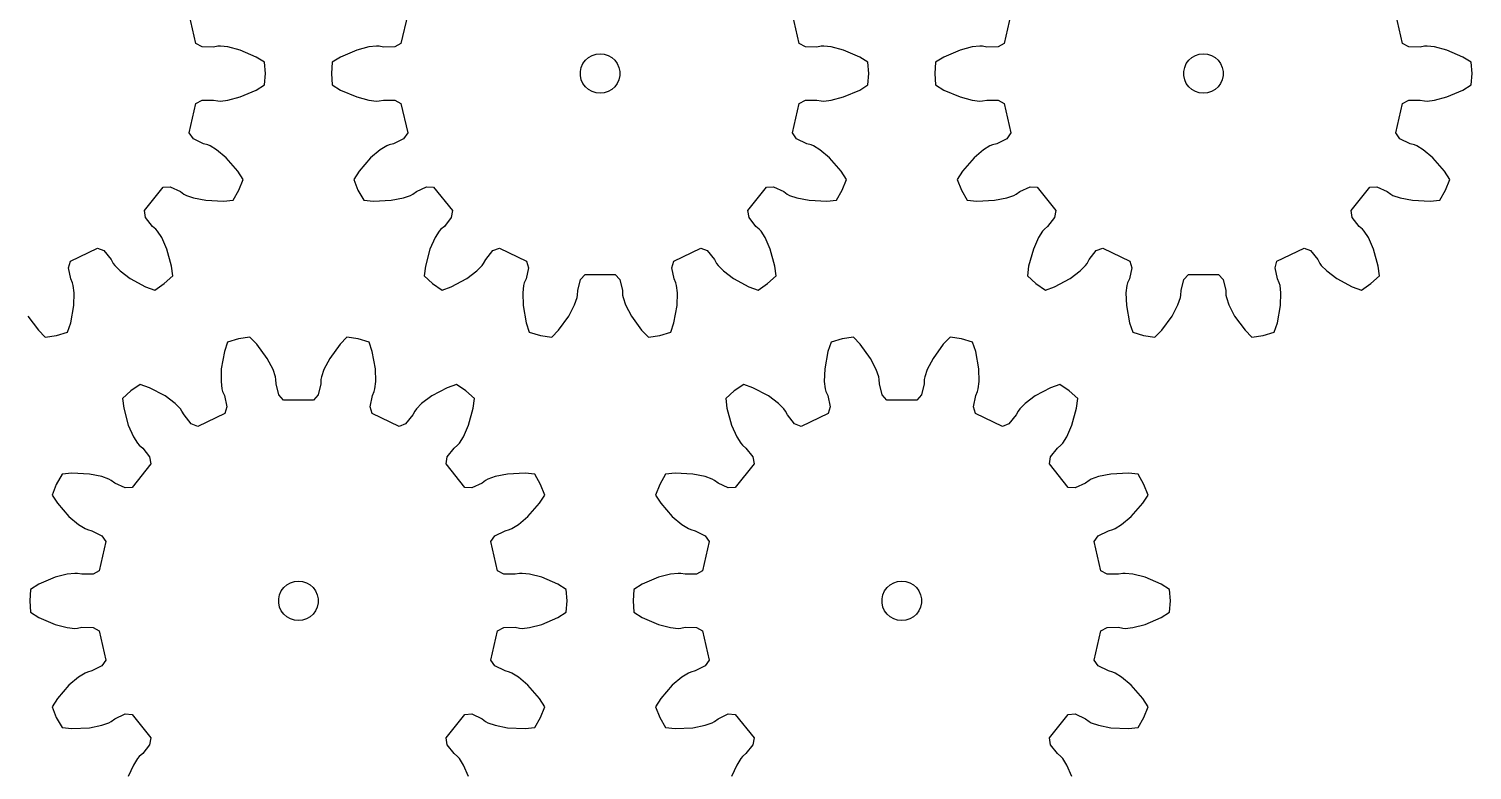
# Model space of a CAD drawing. Extents: x 0 to 178, y 0 to 240.
# Drawn here: x 68.5 to 178, y 127.1 to 183.3 of the extents above; entities that cross this region are included whole.
import ezdxf

# ---------------------------------------------------------------- set-up
doc = ezdxf.new("R2010")
doc.units = 0

msp = doc.modelspace()

# ---------------------------------------------------------------- linework, layer by layer
for p, q in [((81.22, 182.2), (80.71, 184.42)), ((97.27, 184.42), (96.76, 182.2)), ((126.96, 182.2), (126.45, 184.42)), ((143.01, 184.42), (142.5, 182.2)), ((172.7, 182.2), (172.2, 184.42)), ((81.68, 181.94), (81.22, 182.2)), ((82.54, 181.93), (81.68, 181.94)), ((82.87, 181.99), (82.54, 181.93)), ((83.07, 182), (82.87, 181.99)), ((83.64, 181.94), (83.07, 182)), ((84.57, 181.7), (83.64, 181.94)), ((85.79, 181.17), (84.57, 181.7)), ((93.41, 181.7), (92.18, 181.17)), ((94.33, 181.94), (93.41, 181.7)), ((94.91, 182), (94.33, 181.94)), ((95.11, 181.99), (94.91, 182)), ((95.43, 181.93), (95.11, 181.99)), ((96.29, 181.94), (95.43, 181.93)), ((96.76, 182.2), (96.29, 181.94)), ((127.43, 181.94), (126.96, 182.2)), ((128.28, 181.93), (127.43, 181.94)), ((128.61, 181.99), (128.28, 181.93)), ((128.81, 182), (128.61, 181.99)), ((129.39, 181.94), (128.81, 182)), ((130.31, 181.7), (129.39, 181.94)), ((131.54, 181.17), (130.31, 181.7)), ((139.15, 181.7), (137.93, 181.17)), ((140.08, 181.94), (139.15, 181.7)), ((140.65, 182), (140.08, 181.94)), ((140.85, 181.99), (140.65, 182)), ((141.18, 181.93), (140.85, 181.99)), ((142.04, 181.94), (141.18, 181.93)), ((142.5, 182.2), (142.04, 181.94)), ((173.17, 181.94), (172.7, 182.2)), ((174.03, 181.93), (173.17, 181.94)), ((174.36, 181.99), (174.03, 181.93)), ((174.56, 182), (174.36, 181.99)), ((175.13, 181.94), (174.56, 182)), ((176.05, 181.7), (175.13, 181.94)), ((177.28, 181.17), (176.05, 181.7)), ((86.42, 180.79), (85.79, 181.17)), ((86.49, 179.92), (86.42, 180.79)), ((91.55, 180.79), (91.49, 179.92)), ((92.18, 181.17), (91.55, 180.79)), ((110.43, 180.38), (110.56, 180.67)), ((110.56, 180.67), (110.74, 180.92)), ((110.74, 180.92), (110.98, 181.13)), ((110.98, 181.13), (111.25, 181.29)), ((111.25, 181.29), (111.55, 181.38)), ((111.55, 181.38), (111.86, 181.42)), ((111.86, 181.42), (112.17, 181.38)), ((112.17, 181.38), (112.47, 181.29)), ((112.47, 181.29), (112.74, 181.13)), ((112.74, 181.13), (112.97, 180.92)), ((112.97, 180.92), (113.16, 180.67)), ((113.16, 180.67), (113.29, 180.38)), ((132.17, 180.79), (131.54, 181.17)), ((132.23, 179.92), (132.17, 180.79)), ((137.3, 180.79), (137.23, 179.92)), ((137.93, 181.17), (137.3, 180.79)), ((156.18, 180.38), (156.3, 180.67)), ((156.3, 180.67), (156.49, 180.92)), ((156.49, 180.92), (156.72, 181.13)), ((156.72, 181.13), (156.99, 181.29)), ((156.99, 181.29), (157.29, 181.38)), ((157.29, 181.38), (157.6, 181.42)), ((157.6, 181.42), (157.91, 181.38)), ((157.91, 181.38), (158.21, 181.29)), ((158.21, 181.29), (158.48, 181.13)), ((158.48, 181.13), (158.72, 180.92)), ((158.72, 180.92), (158.9, 180.67)), ((158.9, 180.67), (159.03, 180.38)), ((177.91, 180.79), (177.28, 181.17)), ((177.97, 179.92), (177.91, 180.79)), ((86.42, 179.05), (86.49, 179.92)), ((91.49, 179.92), (91.55, 179.05)), ((110.37, 180.07), (110.43, 180.38)), ((110.37, 179.76), (110.37, 180.07)), ((110.43, 179.45), (110.37, 179.76)), ((113.29, 180.38), (113.35, 180.07)), ((113.35, 179.76), (113.29, 179.45)), ((113.35, 180.07), (113.35, 179.76)), ((132.17, 179.05), (132.23, 179.92)), ((137.23, 179.92), (137.3, 179.05)), ((156.11, 180.07), (156.18, 180.38)), ((156.11, 179.76), (156.11, 180.07)), ((156.18, 179.45), (156.11, 179.76)), ((159.03, 180.38), (159.09, 180.07)), ((159.09, 179.76), (159.03, 179.45)), ((159.09, 180.07), (159.09, 179.76)), ((177.91, 179.05), (177.97, 179.92)), ((84.57, 178.14), (85.79, 178.66)), ((85.79, 178.66), (86.42, 179.05)), ((91.55, 179.05), (92.18, 178.66)), ((92.18, 178.66), (93.41, 178.14)), ((110.56, 179.17), (110.43, 179.45)), ((110.74, 178.91), (110.56, 179.17)), ((110.98, 178.7), (110.74, 178.91)), ((111.25, 178.55), (110.98, 178.7)), ((111.55, 178.45), (111.25, 178.55)), ((111.86, 178.42), (111.55, 178.45)), ((112.17, 178.45), (111.86, 178.42)), ((112.47, 178.55), (112.17, 178.45)), ((112.74, 178.7), (112.47, 178.55)), ((112.97, 178.91), (112.74, 178.7)), ((113.16, 179.17), (112.97, 178.91)), ((113.29, 179.45), (113.16, 179.17)), ((130.31, 178.14), (131.54, 178.66)), ((131.54, 178.66), (132.17, 179.05)), ((137.3, 179.05), (137.93, 178.66)), ((137.93, 178.66), (139.15, 178.14)), ((156.3, 179.17), (156.18, 179.45)), ((156.49, 178.91), (156.3, 179.17)), ((156.72, 178.7), (156.49, 178.91)), ((156.99, 178.55), (156.72, 178.7)), ((157.29, 178.45), (156.99, 178.55)), ((157.6, 178.42), (157.29, 178.45)), ((157.91, 178.45), (157.6, 178.42)), ((158.21, 178.55), (157.91, 178.45)), ((158.48, 178.7), (158.21, 178.55)), ((158.72, 178.91), (158.48, 178.7)), ((158.9, 179.17), (158.72, 178.91)), ((159.03, 179.45), (158.9, 179.17)), ((176.05, 178.14), (177.28, 178.66)), ((177.28, 178.66), (177.91, 179.05)), ((80.71, 175.42), (81.22, 177.64)), ((81.22, 177.64), (81.68, 177.9)), ((81.68, 177.9), (82.54, 177.91)), ((82.54, 177.91), (82.87, 177.84)), ((82.87, 177.84), (83.07, 177.83)), ((83.07, 177.83), (83.64, 177.89)), ((83.64, 177.89), (84.57, 178.14)), ((93.41, 178.14), (94.33, 177.89)), ((94.33, 177.89), (94.91, 177.83)), ((94.91, 177.83), (95.11, 177.84)), ((95.11, 177.84), (95.43, 177.91)), ((95.43, 177.91), (96.29, 177.9)), ((96.29, 177.9), (96.76, 177.64)), ((96.76, 177.64), (97.27, 175.42)), ((126.45, 175.42), (126.96, 177.64)), ((126.96, 177.64), (127.43, 177.9)), ((127.43, 177.9), (128.28, 177.91)), ((128.28, 177.91), (128.61, 177.84)), ((128.61, 177.84), (128.81, 177.83)), ((128.81, 177.83), (129.39, 177.89)), ((129.39, 177.89), (130.31, 178.14)), ((139.15, 178.14), (140.08, 177.89)), ((140.08, 177.89), (140.65, 177.83)), ((140.65, 177.83), (140.85, 177.84)), ((140.85, 177.84), (141.18, 177.91)), ((141.18, 177.91), (142.04, 177.9)), ((142.04, 177.9), (142.5, 177.64)), ((142.5, 177.64), (143.01, 175.42)), ((172.2, 175.42), (172.7, 177.64)), ((172.7, 177.64), (173.17, 177.9)), ((173.17, 177.9), (174.03, 177.91)), ((174.03, 177.91), (174.36, 177.84)), ((174.36, 177.84), (174.56, 177.83)), ((174.56, 177.83), (175.13, 177.89)), ((175.13, 177.89), (176.05, 178.14)), ((81.02, 174.98), (80.71, 175.42)), ((97.27, 175.42), (96.96, 174.98)), ((126.76, 174.98), (126.45, 175.42)), ((143.01, 175.42), (142.7, 174.98)), ((172.5, 174.98), (172.2, 175.42)), ((81.79, 174.6), (81.02, 174.98)), ((82.11, 174.52), (81.79, 174.6)), ((82.29, 174.44), (82.11, 174.52)), ((82.78, 174.13), (82.29, 174.44)), ((83.51, 173.52), (82.78, 174.13)), ((95.19, 174.13), (94.46, 173.52)), ((95.68, 174.44), (95.19, 174.13)), ((95.86, 174.52), (95.68, 174.44)), ((96.19, 174.6), (95.86, 174.52)), ((96.96, 174.98), (96.19, 174.6)), ((127.53, 174.6), (126.76, 174.98)), ((127.85, 174.52), (127.53, 174.6)), ((128.04, 174.44), (127.85, 174.52)), ((128.53, 174.13), (128.04, 174.44)), ((129.26, 173.52), (128.53, 174.13)), ((140.93, 174.13), (140.21, 173.52)), ((141.42, 174.44), (140.93, 174.13)), ((141.61, 174.52), (141.42, 174.44)), ((141.93, 174.6), (141.61, 174.52)), ((142.7, 174.98), (141.93, 174.6)), ((173.27, 174.6), (172.5, 174.98)), ((173.6, 174.52), (173.27, 174.6)), ((173.78, 174.44), (173.6, 174.52)), ((174.27, 174.13), (173.78, 174.44)), ((175, 173.52), (174.27, 174.13)), ((84.39, 172.51), (83.51, 173.52)), ((94.46, 173.52), (93.58, 172.51)), ((130.13, 172.51), (129.26, 173.52)), ((140.21, 173.52), (139.33, 172.51)), ((175.88, 172.51), (175, 173.52)), ((84.79, 171.89), (84.39, 172.51)), ((84.47, 171.08), (84.79, 171.89)), ((93.58, 172.51), (93.19, 171.89)), ((93.19, 171.89), (93.5, 171.08)), ((130.53, 171.89), (130.13, 172.51)), ((130.21, 171.08), (130.53, 171.89)), ((139.33, 172.51), (138.93, 171.89)), ((138.93, 171.89), (139.25, 171.08)), ((176.28, 171.89), (175.88, 172.51)), ((175.96, 171.08), (176.28, 171.89)), ((77.31, 169.53), (78.73, 171.31)), ((78.73, 171.31), (79.26, 171.34)), ((79.26, 171.34), (80.04, 170.98)), ((80.04, 170.98), (80.31, 170.78)), ((80.31, 170.78), (80.49, 170.68)), ((84.03, 170.32), (84.47, 171.08)), ((93.5, 171.08), (93.94, 170.32)), ((97.49, 170.68), (97.66, 170.78)), ((97.66, 170.78), (97.93, 170.98)), ((97.93, 170.98), (98.71, 171.34)), ((98.71, 171.34), (99.24, 171.31)), ((99.24, 171.31), (100.66, 169.53)), ((123.06, 169.53), (124.48, 171.31)), ((124.48, 171.31), (125.01, 171.34)), ((125.01, 171.34), (125.79, 170.98)), ((125.79, 170.98), (126.05, 170.78)), ((126.05, 170.78), (126.23, 170.68)), ((129.78, 170.32), (130.21, 171.08)), ((139.25, 171.08), (139.68, 170.32)), ((143.23, 170.68), (143.41, 170.78)), ((143.41, 170.78), (143.68, 170.98)), ((143.68, 170.98), (144.46, 171.34)), ((144.46, 171.34), (144.99, 171.31)), ((144.99, 171.31), (146.41, 169.53)), ((168.8, 169.53), (170.22, 171.31)), ((170.22, 171.31), (170.75, 171.34)), ((170.75, 171.34), (171.53, 170.98)), ((171.53, 170.98), (171.8, 170.78)), ((171.8, 170.78), (171.97, 170.68)), ((175.52, 170.32), (175.96, 171.08)), ((80.49, 170.68), (81.03, 170.49)), ((81.03, 170.49), (81.97, 170.31)), ((81.97, 170.31), (83.3, 170.25)), ((83.3, 170.25), (84.03, 170.32)), ((93.94, 170.32), (94.68, 170.25)), ((94.68, 170.25), (96.01, 170.31)), ((96.01, 170.31), (96.95, 170.49)), ((96.95, 170.49), (97.49, 170.68)), ((126.23, 170.68), (126.77, 170.49)), ((126.77, 170.49), (127.71, 170.31)), ((127.71, 170.31), (129.04, 170.25)), ((129.04, 170.25), (129.78, 170.32)), ((139.68, 170.32), (140.42, 170.25)), ((140.42, 170.25), (141.75, 170.31)), ((141.75, 170.31), (142.69, 170.49)), ((142.69, 170.49), (143.23, 170.68)), ((171.97, 170.68), (172.52, 170.49)), ((172.52, 170.49), (173.45, 170.31)), ((173.45, 170.31), (174.79, 170.25)), ((174.79, 170.25), (175.52, 170.32)), ((77.4, 169.01), (77.31, 169.53)), ((77.93, 168.33), (77.4, 169.01)), ((100.57, 169.01), (100.05, 168.33)), ((100.66, 169.53), (100.57, 169.01)), ((123.15, 169.01), (123.06, 169.53)), ((123.67, 168.33), (123.15, 169.01)), ((146.32, 169.01), (145.79, 168.33)), ((146.41, 169.53), (146.32, 169.01)), ((168.89, 169.01), (168.8, 169.53)), ((169.41, 168.33), (168.89, 169.01)), ((78.18, 168.11), (77.93, 168.33)), ((78.31, 167.96), (78.18, 168.11)), ((78.62, 167.48), (78.31, 167.96)), ((79.01, 166.6), (78.62, 167.48)), ((99.35, 167.48), (98.96, 166.6)), ((99.66, 167.96), (99.35, 167.48)), ((99.79, 168.11), (99.66, 167.96)), ((100.05, 168.33), (99.79, 168.11)), ((123.93, 168.11), (123.67, 168.33)), ((124.06, 167.96), (123.93, 168.11)), ((124.37, 167.48), (124.06, 167.96)), ((124.76, 166.6), (124.37, 167.48)), ((145.09, 167.48), (144.71, 166.6)), ((145.4, 167.96), (145.09, 167.48)), ((145.54, 168.11), (145.4, 167.96)), ((145.79, 168.33), (145.54, 168.11)), ((169.67, 168.11), (169.41, 168.33)), ((169.8, 167.96), (169.67, 168.11)), ((170.11, 167.48), (169.8, 167.96)), ((170.5, 166.6), (170.11, 167.48)), ((71.7, 165.7), (73.75, 166.69)), ((73.75, 166.69), (74.24, 166.49)), ((74.24, 166.49), (74.78, 165.82)), ((79.37, 165.32), (79.01, 166.6)), ((98.96, 166.6), (98.61, 165.32)), ((103.19, 165.82), (103.73, 166.49)), ((103.73, 166.49), (104.23, 166.69)), ((104.23, 166.69), (106.28, 165.7)), ((117.44, 165.7), (119.49, 166.69)), ((119.49, 166.69), (119.98, 166.49)), ((119.98, 166.49), (120.53, 165.82)), ((125.11, 165.32), (124.76, 166.6)), ((144.71, 166.6), (144.35, 165.32)), ((148.93, 165.82), (149.48, 166.49)), ((149.48, 166.49), (149.97, 166.69)), ((149.97, 166.69), (152.02, 165.7)), ((163.18, 165.7), (165.24, 166.69)), ((165.24, 166.69), (165.73, 166.49)), ((165.73, 166.49), (166.27, 165.82)), ((170.85, 165.32), (170.5, 166.6)), ((71.55, 165.19), (71.7, 165.7)), ((74.78, 165.82), (74.94, 165.52)), ((74.94, 165.52), (75.06, 165.36)), ((75.06, 165.36), (75.46, 164.95)), ((79.46, 164.58), (79.37, 165.32)), ((98.61, 165.32), (98.52, 164.58)), ((102.51, 164.95), (102.92, 165.36)), ((102.92, 165.36), (103.03, 165.52)), ((103.03, 165.52), (103.19, 165.82)), ((106.28, 165.7), (106.42, 165.19)), ((117.29, 165.19), (117.44, 165.7)), ((120.53, 165.82), (120.68, 165.52)), ((120.68, 165.52), (120.8, 165.36)), ((120.8, 165.36), (121.21, 164.95)), ((125.2, 164.58), (125.11, 165.32)), ((144.35, 165.32), (144.26, 164.58)), ((148.26, 164.95), (148.66, 165.36)), ((148.66, 165.36), (148.78, 165.52)), ((148.78, 165.52), (148.93, 165.82)), ((152.02, 165.7), (152.17, 165.19)), ((163.04, 165.19), (163.18, 165.7)), ((166.27, 165.82), (166.43, 165.52)), ((166.43, 165.52), (166.54, 165.36)), ((166.54, 165.36), (166.95, 164.95)), ((170.94, 164.58), (170.85, 165.32)), ((71.73, 164.35), (71.55, 165.19)), ((71.87, 164.04), (71.73, 164.35)), ((75.46, 164.95), (76.23, 164.38)), ((76.23, 164.38), (77.4, 163.75)), ((78.82, 163.99), (79.46, 164.58)), ((98.52, 164.58), (99.16, 163.99)), ((100.57, 163.75), (101.75, 164.38)), ((101.75, 164.38), (102.51, 164.95)), ((106.25, 164.35), (106.11, 164.04)), ((106.42, 165.19), (106.25, 164.35)), ((110.16, 163.46), (110.37, 164.29)), ((110.37, 164.29), (110.72, 164.69)), ((110.72, 164.69), (113, 164.69)), ((113, 164.69), (113.35, 164.29)), ((113.35, 164.29), (113.55, 163.46)), ((117.47, 164.35), (117.29, 165.19)), ((117.61, 164.04), (117.47, 164.35)), ((121.21, 164.95), (121.97, 164.38)), ((121.97, 164.38), (123.14, 163.75)), ((124.56, 163.99), (125.2, 164.58)), ((144.26, 164.58), (144.9, 163.99)), ((146.32, 163.75), (147.49, 164.38)), ((147.49, 164.38), (148.26, 164.95)), ((151.99, 164.35), (151.85, 164.04)), ((152.17, 165.19), (151.99, 164.35)), ((155.91, 163.46), (156.11, 164.29)), ((156.11, 164.29), (156.46, 164.69)), ((156.46, 164.69), (158.74, 164.69)), ((158.74, 164.69), (159.1, 164.29)), ((159.1, 164.29), (159.3, 163.46)), ((163.22, 164.35), (163.04, 165.19)), ((163.35, 164.04), (163.22, 164.35)), ((166.95, 164.95), (167.71, 164.38)), ((167.71, 164.38), (168.89, 163.75)), ((170.3, 163.99), (170.94, 164.58)), ((71.92, 163.85), (71.87, 164.04)), ((71.99, 163.28), (71.92, 163.85)), ((71.96, 162.32), (71.99, 163.28)), ((77.4, 163.75), (78.1, 163.5)), ((78.1, 163.5), (78.82, 163.99)), ((99.16, 163.99), (99.88, 163.5)), ((99.88, 163.5), (100.57, 163.75)), ((106.06, 163.85), (105.99, 163.28)), ((105.99, 163.28), (106.02, 162.32)), ((106.11, 164.04), (106.06, 163.85)), ((110.12, 162.93), (110.15, 163.12)), ((110.15, 163.12), (110.16, 163.46)), ((113.55, 163.46), (113.56, 163.12)), ((113.56, 163.12), (113.6, 162.93)), ((117.66, 163.85), (117.61, 164.04)), ((117.73, 163.28), (117.66, 163.85)), ((117.7, 162.32), (117.73, 163.28)), ((123.14, 163.75), (123.84, 163.5)), ((123.84, 163.5), (124.56, 163.99)), ((144.9, 163.99), (145.62, 163.5)), ((145.62, 163.5), (146.32, 163.75)), ((151.8, 163.85), (151.73, 163.28)), ((151.73, 163.28), (151.76, 162.32)), ((151.85, 164.04), (151.8, 163.85)), ((155.86, 162.93), (155.9, 163.12)), ((155.9, 163.12), (155.91, 163.46)), ((159.3, 163.46), (159.31, 163.12)), ((159.31, 163.12), (159.34, 162.93)), ((163.41, 163.85), (163.35, 164.04)), ((163.47, 163.28), (163.41, 163.85)), ((163.45, 162.32), (163.47, 163.28)), ((168.89, 163.75), (169.59, 163.5)), ((169.59, 163.5), (170.3, 163.99)), ((71.72, 161.01), (71.96, 162.32)), ((106.02, 162.32), (106.25, 161.01)), ((109.49, 161.53), (109.93, 162.38)), ((109.93, 162.38), (110.12, 162.93)), ((113.6, 162.93), (113.79, 162.38)), ((113.79, 162.38), (114.23, 161.53)), ((117.46, 161.01), (117.7, 162.32)), ((151.76, 162.32), (152, 161.01)), ((155.23, 161.53), (155.67, 162.38)), ((155.67, 162.38), (155.86, 162.93)), ((159.34, 162.93), (159.53, 162.38)), ((159.53, 162.38), (159.97, 161.53)), ((163.21, 161.01), (163.45, 162.32)), ((68.48, 161.53), (69.27, 160.45)), ((71.48, 160.31), (71.72, 161.01)), ((106.25, 161.01), (106.49, 160.31)), ((108.71, 160.45), (109.49, 161.53)), ((114.23, 161.53), (115.01, 160.45)), ((117.22, 160.31), (117.46, 161.01)), ((152, 161.01), (152.24, 160.31)), ((154.45, 160.45), (155.23, 161.53)), ((159.97, 161.53), (160.76, 160.45)), ((162.97, 160.31), (163.21, 161.01)), ((69.27, 160.45), (69.79, 159.93)), ((69.79, 159.93), (70.65, 160.06)), ((70.65, 160.06), (71.48, 160.31)), ((84.45, 159.8), (83.62, 159.54)), ((85.31, 159.93), (84.45, 159.8)), ((85.83, 159.4), (85.31, 159.93)), ((92.66, 159.93), (92.14, 159.4)), ((93.52, 159.8), (92.66, 159.93)), ((94.35, 159.54), (93.52, 159.8)), ((106.49, 160.31), (107.33, 160.06)), ((107.33, 160.06), (108.19, 159.93)), ((108.19, 159.93), (108.71, 160.45)), ((115.01, 160.45), (115.53, 159.93)), ((115.53, 159.93), (116.39, 160.06)), ((116.39, 160.06), (117.22, 160.31)), ((130.2, 159.8), (129.37, 159.54)), ((131.06, 159.93), (130.2, 159.8)), ((131.58, 159.4), (131.06, 159.93)), ((138.4, 159.93), (137.88, 159.4)), ((139.26, 159.8), (138.4, 159.93)), ((140.1, 159.54), (139.26, 159.8)), ((152.24, 160.31), (153.07, 160.06)), ((153.07, 160.06), (153.93, 159.93)), ((153.93, 159.93), (154.45, 160.45)), ((160.76, 160.45), (161.28, 159.93)), ((161.28, 159.93), (162.14, 160.06)), ((162.14, 160.06), (162.97, 160.31)), ((83.38, 158.84), (83.14, 157.53)), ((83.62, 159.54), (83.38, 158.84)), ((86.62, 158.32), (85.83, 159.4)), ((92.14, 159.4), (91.36, 158.32)), ((94.59, 158.84), (94.35, 159.54)), ((94.83, 157.53), (94.59, 158.84)), ((129.13, 158.84), (128.89, 157.53)), ((129.37, 159.54), (129.13, 158.84)), ((132.36, 158.32), (131.58, 159.4)), ((137.88, 159.4), (137.1, 158.32)), ((140.34, 158.84), (140.1, 159.54)), ((140.57, 157.53), (140.34, 158.84)), ((87.06, 157.47), (86.62, 158.32)), ((91.36, 158.32), (90.92, 157.47)), ((132.8, 157.47), (132.36, 158.32)), ((137.1, 158.32), (136.66, 157.47)), ((83.14, 157.53), (83.12, 156.57)), ((83.12, 156.57), (83.18, 156)), ((87.25, 156.93), (87.06, 157.47)), ((87.28, 156.73), (87.25, 156.93)), ((87.29, 156.4), (87.28, 156.73)), ((90.69, 156.73), (90.68, 156.4)), ((90.73, 156.93), (90.69, 156.73)), ((90.92, 157.47), (90.73, 156.93)), ((94.79, 156), (94.86, 156.57)), ((94.86, 156.57), (94.83, 157.53)), ((128.89, 157.53), (128.86, 156.57)), ((128.86, 156.57), (128.93, 156)), ((132.99, 156.93), (132.8, 157.47)), ((133.03, 156.73), (132.99, 156.93)), ((133.04, 156.4), (133.03, 156.73)), ((136.44, 156.73), (136.43, 156.4)), ((136.47, 156.93), (136.44, 156.73)), ((136.66, 157.47), (136.47, 156.93)), ((140.53, 156), (140.6, 156.57)), ((140.6, 156.57), (140.57, 157.53)), ((76.29, 155.86), (75.65, 155.27)), ((77, 156.35), (76.29, 155.86)), ((77.7, 156.1), (77, 156.35)), ((78.88, 155.47), (77.7, 156.1)), ((79.64, 154.9), (78.88, 155.47)), ((83.18, 156), (83.24, 155.81)), ((83.24, 155.81), (83.37, 155.5)), ((83.37, 155.5), (83.55, 154.66)), ((87.49, 155.56), (87.29, 156.4)), ((87.85, 155.16), (87.49, 155.56)), ((90.48, 155.56), (90.13, 155.16)), ((90.68, 156.4), (90.48, 155.56)), ((94.42, 154.66), (94.6, 155.5)), ((94.6, 155.5), (94.74, 155.81)), ((94.74, 155.81), (94.79, 156)), ((99.1, 155.47), (98.33, 154.9)), ((100.27, 156.1), (99.1, 155.47)), ((100.97, 156.35), (100.27, 156.1)), ((101.69, 155.86), (100.97, 156.35)), ((102.33, 155.27), (101.69, 155.86)), ((122.03, 155.86), (121.39, 155.27)), ((122.75, 156.35), (122.03, 155.86)), ((123.45, 156.1), (122.75, 156.35)), ((124.62, 155.47), (123.45, 156.1)), ((125.38, 154.9), (124.62, 155.47)), ((128.93, 156), (128.98, 155.81)), ((128.98, 155.81), (129.12, 155.5)), ((129.12, 155.5), (129.3, 154.66)), ((133.24, 155.56), (133.04, 156.4)), ((133.59, 155.16), (133.24, 155.56)), ((136.22, 155.56), (135.87, 155.16)), ((136.43, 156.4), (136.22, 155.56)), ((140.17, 154.66), (140.35, 155.5)), ((140.35, 155.5), (140.48, 155.81)), ((140.48, 155.81), (140.53, 156)), ((144.84, 155.47), (144.08, 154.9)), ((146.02, 156.1), (144.84, 155.47)), ((146.71, 156.35), (146.02, 156.1)), ((147.43, 155.86), (146.71, 156.35)), ((148.07, 155.27), (147.43, 155.86)), ((75.65, 155.27), (75.74, 154.54)), ((75.74, 154.54), (76.09, 153.25)), ((80.05, 154.49), (79.64, 154.9)), ((80.16, 154.33), (80.05, 154.49)), ((80.32, 154.03), (80.16, 154.33)), ((83.55, 154.66), (83.41, 154.15)), ((90.13, 155.16), (87.85, 155.16)), ((94.57, 154.15), (94.42, 154.66)), ((97.81, 154.33), (97.66, 154.03)), ((97.93, 154.49), (97.81, 154.33)), ((98.33, 154.9), (97.93, 154.49)), ((101.88, 153.25), (102.24, 154.54)), ((102.24, 154.54), (102.33, 155.27)), ((121.39, 155.27), (121.48, 154.54)), ((121.48, 154.54), (121.83, 153.25)), ((125.79, 154.49), (125.38, 154.9)), ((125.91, 154.33), (125.79, 154.49)), ((126.06, 154.03), (125.91, 154.33)), ((129.3, 154.66), (129.15, 154.15)), ((135.87, 155.16), (133.59, 155.16)), ((140.31, 154.15), (140.17, 154.66)), ((143.56, 154.33), (143.4, 154.03)), ((143.67, 154.49), (143.56, 154.33)), ((144.08, 154.9), (143.67, 154.49)), ((147.63, 153.25), (147.98, 154.54)), ((147.98, 154.54), (148.07, 155.27)), ((76.09, 153.25), (76.48, 152.38)), ((80.86, 153.37), (80.32, 154.03)), ((81.35, 153.16), (80.86, 153.37)), ((83.41, 154.15), (81.35, 153.16)), ((96.62, 153.16), (94.57, 154.15)), ((97.11, 153.37), (96.62, 153.16)), ((97.66, 154.03), (97.11, 153.37)), ((101.5, 152.38), (101.88, 153.25)), ((121.83, 153.25), (122.22, 152.38)), ((126.61, 153.37), (126.06, 154.03)), ((127.1, 153.16), (126.61, 153.37)), ((129.15, 154.15), (127.1, 153.16)), ((142.36, 153.16), (140.31, 154.15)), ((142.86, 153.37), (142.36, 153.16)), ((143.4, 154.03), (142.86, 153.37)), ((147.24, 152.38), (147.63, 153.25)), ((76.48, 152.38), (76.79, 151.89)), ((101.19, 151.89), (101.5, 152.38)), ((122.22, 152.38), (122.53, 151.89)), ((146.93, 151.89), (147.24, 152.38)), ((76.79, 151.89), (76.92, 151.74)), ((76.92, 151.74), (77.18, 151.52)), ((77.18, 151.52), (77.7, 150.85)), ((100.27, 150.85), (100.8, 151.52)), ((100.8, 151.52), (101.06, 151.74)), ((101.06, 151.74), (101.19, 151.89)), ((122.53, 151.89), (122.66, 151.74)), ((122.66, 151.74), (122.92, 151.52)), ((122.92, 151.52), (123.45, 150.85)), ((146.02, 150.85), (146.54, 151.52)), ((146.54, 151.52), (146.8, 151.74)), ((146.8, 151.74), (146.93, 151.89)), ((77.79, 150.32), (76.37, 148.54)), ((77.7, 150.85), (77.79, 150.32)), ((100.18, 150.32), (100.27, 150.85)), ((101.6, 148.54), (100.18, 150.32)), ((123.53, 150.32), (122.11, 148.54)), ((123.45, 150.85), (123.53, 150.32)), ((145.93, 150.32), (146.02, 150.85)), ((147.35, 148.54), (145.93, 150.32)), ((71.07, 149.53), (70.63, 148.77)), ((71.8, 149.61), (71.07, 149.53)), ((73.14, 149.55), (71.8, 149.61)), ((74.07, 149.36), (73.14, 149.55)), ((74.62, 149.17), (74.07, 149.36)), ((74.79, 149.07), (74.62, 149.17)), ((75.06, 148.87), (74.79, 149.07)), ((75.84, 148.51), (75.06, 148.87)), ((102.91, 148.87), (102.14, 148.51)), ((103.18, 149.07), (102.91, 148.87)), ((103.36, 149.17), (103.18, 149.07)), ((103.9, 149.36), (103.36, 149.17)), ((104.84, 149.55), (103.9, 149.36)), ((106.17, 149.61), (104.84, 149.55)), ((106.91, 149.53), (106.17, 149.61)), ((107.34, 148.77), (106.91, 149.53)), ((116.81, 149.53), (116.38, 148.77)), ((117.55, 149.61), (116.81, 149.53)), ((118.88, 149.55), (117.55, 149.61)), ((119.82, 149.36), (118.88, 149.55)), ((120.36, 149.17), (119.82, 149.36)), ((120.54, 149.07), (120.36, 149.17)), ((120.8, 148.87), (120.54, 149.07)), ((121.58, 148.51), (120.8, 148.87)), ((148.66, 148.87), (147.88, 148.51)), ((148.93, 149.07), (148.66, 148.87)), ((149.1, 149.17), (148.93, 149.07)), ((149.64, 149.36), (149.1, 149.17)), ((150.58, 149.55), (149.64, 149.36)), ((151.91, 149.61), (150.58, 149.55)), ((152.65, 149.53), (151.91, 149.61)), ((153.09, 148.77), (152.65, 149.53)), ((70.63, 148.77), (70.31, 147.96)), ((70.31, 147.96), (70.71, 147.34)), ((76.37, 148.54), (75.84, 148.51)), ((102.14, 148.51), (101.6, 148.54)), ((107.26, 147.34), (107.66, 147.96)), ((107.66, 147.96), (107.34, 148.77)), ((116.38, 148.77), (116.06, 147.96)), ((116.06, 147.96), (116.46, 147.34)), ((122.11, 148.54), (121.58, 148.51)), ((147.88, 148.51), (147.35, 148.54)), ((153.01, 147.34), (153.4, 147.96)), ((153.4, 147.96), (153.09, 148.77)), ((70.71, 147.34), (71.59, 146.34)), ((106.38, 146.34), (107.26, 147.34)), ((116.46, 147.34), (117.33, 146.34)), ((152.13, 146.34), (153.01, 147.34)), ((71.59, 146.34), (72.32, 145.72)), ((72.32, 145.72), (72.81, 145.41)), ((105.17, 145.41), (105.66, 145.72)), ((105.66, 145.72), (106.38, 146.34)), ((117.33, 146.34), (118.06, 145.72)), ((118.06, 145.72), (118.55, 145.41)), ((150.91, 145.41), (151.4, 145.72)), ((151.4, 145.72), (152.13, 146.34)), ((72.81, 145.41), (72.99, 145.34)), ((72.99, 145.34), (73.32, 145.25)), ((73.32, 145.25), (74.09, 144.87)), ((74.09, 144.87), (74.39, 144.43)), ((103.58, 144.43), (103.89, 144.87)), ((103.89, 144.87), (104.66, 145.25)), ((104.66, 145.25), (104.98, 145.34)), ((104.98, 145.34), (105.17, 145.41)), ((118.55, 145.41), (118.74, 145.34)), ((118.74, 145.34), (119.06, 145.25)), ((119.06, 145.25), (119.83, 144.87)), ((119.83, 144.87), (120.14, 144.43)), ((149.32, 144.43), (149.63, 144.87)), ((149.63, 144.87), (150.4, 145.25)), ((150.4, 145.25), (150.73, 145.34)), ((150.73, 145.34), (150.91, 145.41)), ((74.39, 144.43), (73.89, 142.21)), ((104.09, 142.21), (103.58, 144.43)), ((120.14, 144.43), (119.63, 142.21)), ((149.83, 142.21), (149.32, 144.43)), ((69.31, 141.19), (68.68, 140.8)), ((70.54, 141.72), (69.31, 141.19)), ((71.46, 141.96), (70.54, 141.72)), ((72.03, 142.02), (71.46, 141.96)), ((72.23, 142.01), (72.03, 142.02)), ((72.56, 141.95), (72.23, 142.01)), ((73.42, 141.96), (72.56, 141.95)), ((73.89, 142.21), (73.42, 141.96)), ((88.11, 141.15), (88.38, 141.31)), ((88.38, 141.31), (88.68, 141.4)), ((88.68, 141.4), (88.99, 141.44)), ((88.99, 141.44), (89.3, 141.4)), ((89.3, 141.4), (89.6, 141.31)), ((89.6, 141.31), (89.87, 141.15)), ((104.55, 141.96), (104.09, 142.21)), ((105.41, 141.95), (104.55, 141.96)), ((105.74, 142.01), (105.41, 141.95)), ((105.94, 142.02), (105.74, 142.01)), ((106.51, 141.96), (105.94, 142.02)), ((107.44, 141.72), (106.51, 141.96)), ((108.66, 141.19), (107.44, 141.72)), ((109.29, 140.8), (108.66, 141.19)), ((115.05, 141.19), (114.42, 140.8)), ((116.28, 141.72), (115.05, 141.19)), ((117.2, 141.96), (116.28, 141.72)), ((117.78, 142.02), (117.2, 141.96)), ((117.98, 142.01), (117.78, 142.02)), ((118.31, 141.95), (117.98, 142.01)), ((119.16, 141.96), (118.31, 141.95)), ((119.63, 142.21), (119.16, 141.96)), ((133.85, 141.15), (134.12, 141.31)), ((134.12, 141.31), (134.42, 141.4)), ((134.42, 141.4), (134.73, 141.44)), ((134.73, 141.44), (135.04, 141.4)), ((135.04, 141.4), (135.34, 141.31)), ((135.34, 141.31), (135.61, 141.15)), ((150.3, 141.96), (149.83, 142.21)), ((151.16, 141.95), (150.3, 141.96)), ((151.49, 142.01), (151.16, 141.95)), ((151.68, 142.02), (151.49, 142.01)), ((152.26, 141.96), (151.68, 142.02)), ((153.18, 141.72), (152.26, 141.96)), ((154.41, 141.19), (153.18, 141.72)), ((155.04, 140.8), (154.41, 141.19)), ((68.68, 140.8), (68.62, 139.94)), ((87.5, 140.09), (87.56, 140.4)), ((87.5, 139.78), (87.5, 140.09)), ((87.56, 140.4), (87.69, 140.69)), ((87.69, 140.69), (87.87, 140.94)), ((87.87, 140.94), (88.11, 141.15)), ((89.87, 141.15), (90.1, 140.94)), ((90.1, 140.94), (90.29, 140.69)), ((90.29, 140.69), (90.41, 140.4)), ((90.41, 140.4), (90.48, 140.09)), ((90.48, 140.09), (90.48, 139.78)), ((109.36, 139.94), (109.29, 140.8)), ((114.42, 140.8), (114.36, 139.94)), ((133.24, 140.09), (133.3, 140.4)), ((133.24, 139.78), (133.24, 140.09)), ((133.3, 140.4), (133.43, 140.69)), ((133.43, 140.69), (133.62, 140.94)), ((133.62, 140.94), (133.85, 141.15)), ((135.61, 141.15), (135.85, 140.94)), ((135.85, 140.94), (136.03, 140.69)), ((136.03, 140.69), (136.16, 140.4)), ((136.16, 140.4), (136.22, 140.09)), ((136.22, 140.09), (136.22, 139.78)), ((155.1, 139.94), (155.04, 140.8)), ((68.62, 139.94), (68.68, 139.07)), ((68.68, 139.07), (69.31, 138.68)), ((87.56, 139.47), (87.5, 139.78)), ((87.69, 139.19), (87.56, 139.47)), ((87.87, 138.93), (87.69, 139.19)), ((90.29, 139.19), (90.1, 138.93)), ((90.41, 139.47), (90.29, 139.19)), ((90.48, 139.78), (90.41, 139.47)), ((108.66, 138.68), (109.29, 139.07)), ((109.29, 139.07), (109.36, 139.94)), ((114.36, 139.94), (114.42, 139.07)), ((114.42, 139.07), (115.05, 138.68)), ((133.3, 139.47), (133.24, 139.78)), ((133.43, 139.19), (133.3, 139.47)), ((133.62, 138.93), (133.43, 139.19)), ((136.03, 139.19), (135.85, 138.93)), ((136.16, 139.47), (136.03, 139.19)), ((136.22, 139.78), (136.16, 139.47)), ((154.41, 138.68), (155.04, 139.07)), ((155.04, 139.07), (155.1, 139.94)), ((69.31, 138.68), (70.54, 138.15)), ((70.54, 138.15), (71.46, 137.91)), ((71.46, 137.91), (72.03, 137.85)), ((72.23, 137.86), (72.56, 137.93)), ((72.56, 137.93), (73.42, 137.91)), ((73.42, 137.91), (73.89, 137.66)), ((88.11, 138.72), (87.87, 138.93)), ((88.38, 138.57), (88.11, 138.72)), ((88.68, 138.47), (88.38, 138.57)), ((88.99, 138.44), (88.68, 138.47)), ((89.3, 138.47), (88.99, 138.44)), ((89.6, 138.57), (89.3, 138.47)), ((89.87, 138.72), (89.6, 138.57)), ((90.1, 138.93), (89.87, 138.72)), ((104.09, 137.66), (104.55, 137.91)), ((104.55, 137.91), (105.41, 137.93)), ((105.41, 137.93), (105.74, 137.86)), ((105.94, 137.85), (106.51, 137.91)), ((106.51, 137.91), (107.44, 138.15)), ((107.44, 138.15), (108.66, 138.68)), ((115.05, 138.68), (116.28, 138.15)), ((116.28, 138.15), (117.2, 137.91)), ((117.2, 137.91), (117.78, 137.85)), ((117.98, 137.86), (118.31, 137.93)), ((118.31, 137.93), (119.16, 137.91)), ((119.16, 137.91), (119.63, 137.66)), ((133.85, 138.72), (133.62, 138.93)), ((134.12, 138.57), (133.85, 138.72)), ((134.42, 138.47), (134.12, 138.57)), ((134.73, 138.44), (134.42, 138.47)), ((135.04, 138.47), (134.73, 138.44)), ((135.34, 138.57), (135.04, 138.47)), ((135.61, 138.72), (135.34, 138.57)), ((135.85, 138.93), (135.61, 138.72)), ((149.83, 137.66), (150.3, 137.91)), ((150.3, 137.91), (151.16, 137.93)), ((151.16, 137.93), (151.49, 137.86)), ((151.68, 137.85), (152.26, 137.91)), ((152.26, 137.91), (153.18, 138.15)), ((153.18, 138.15), (154.41, 138.68)), ((72.03, 137.85), (72.23, 137.86)), ((73.89, 137.66), (74.39, 135.44)), ((103.58, 135.44), (104.09, 137.66)), ((105.74, 137.86), (105.94, 137.85)), ((117.78, 137.85), (117.98, 137.86)), ((119.63, 137.66), (120.14, 135.44)), ((149.32, 135.44), (149.83, 137.66)), ((151.49, 137.86), (151.68, 137.85)), ((73.32, 134.62), (72.99, 134.54)), ((74.09, 135), (73.32, 134.62)), ((74.39, 135.44), (74.09, 135)), ((103.89, 135), (103.58, 135.44)), ((104.66, 134.62), (103.89, 135)), ((104.98, 134.54), (104.66, 134.62)), ((119.06, 134.62), (118.74, 134.54)), ((119.83, 135), (119.06, 134.62)), ((120.14, 135.44), (119.83, 135)), ((149.63, 135), (149.32, 135.44)), ((150.4, 134.62), (149.63, 135)), ((150.73, 134.54), (150.4, 134.62)), ((71.59, 133.54), (70.71, 132.53)), ((72.32, 134.15), (71.59, 133.54)), ((72.81, 134.46), (72.32, 134.15)), ((72.99, 134.54), (72.81, 134.46)), ((105.17, 134.46), (104.98, 134.54)), ((105.66, 134.15), (105.17, 134.46)), ((106.38, 133.54), (105.66, 134.15)), ((107.26, 132.53), (106.38, 133.54)), ((117.33, 133.54), (116.46, 132.53)), ((118.06, 134.15), (117.33, 133.54)), ((118.55, 134.46), (118.06, 134.15)), ((118.74, 134.54), (118.55, 134.46)), ((150.91, 134.46), (150.73, 134.54)), ((151.4, 134.15), (150.91, 134.46)), ((152.13, 133.54), (151.4, 134.15)), ((153.01, 132.53), (152.13, 133.54)), ((70.71, 132.53), (70.31, 131.91)), ((107.66, 131.91), (107.26, 132.53)), ((116.46, 132.53), (116.06, 131.91)), ((153.4, 131.91), (153.01, 132.53)), ((70.31, 131.91), (70.63, 131.1)), ((75.06, 131), (75.84, 131.36)), ((75.84, 131.36), (76.37, 131.33)), ((76.37, 131.33), (77.79, 129.55)), ((100.18, 129.55), (101.6, 131.33)), ((101.6, 131.33), (102.14, 131.36)), ((102.14, 131.36), (102.91, 131)), ((107.34, 131.1), (107.66, 131.91)), ((116.06, 131.91), (116.38, 131.1)), ((120.8, 131), (121.58, 131.36)), ((121.58, 131.36), (122.11, 131.33)), ((122.11, 131.33), (123.53, 129.55)), ((145.93, 129.55), (147.35, 131.33)), ((147.35, 131.33), (147.88, 131.36)), ((147.88, 131.36), (148.66, 131)), ((153.09, 131.1), (153.4, 131.91)), ((70.63, 131.1), (71.07, 130.34)), ((71.07, 130.34), (71.8, 130.27)), ((71.8, 130.27), (73.14, 130.32)), ((73.14, 130.32), (74.07, 130.51)), ((74.07, 130.51), (74.62, 130.7)), ((74.62, 130.7), (74.79, 130.8)), ((74.79, 130.8), (75.06, 131)), ((102.91, 131), (103.18, 130.8)), ((103.18, 130.8), (103.36, 130.7)), ((103.36, 130.7), (103.9, 130.51)), ((103.9, 130.51), (104.84, 130.32)), ((104.84, 130.32), (106.17, 130.27)), ((106.17, 130.27), (106.91, 130.34)), ((106.91, 130.34), (107.34, 131.1)), ((116.38, 131.1), (116.81, 130.34)), ((116.81, 130.34), (117.55, 130.27)), ((117.55, 130.27), (118.88, 130.32)), ((118.88, 130.32), (119.82, 130.51)), ((119.82, 130.51), (120.36, 130.7)), ((120.36, 130.7), (120.54, 130.8)), ((120.54, 130.8), (120.8, 131)), ((148.66, 131), (148.93, 130.8)), ((148.93, 130.8), (149.1, 130.7)), ((149.1, 130.7), (149.64, 130.51)), ((149.64, 130.51), (150.58, 130.32)), ((150.58, 130.32), (151.91, 130.27)), ((151.91, 130.27), (152.65, 130.34)), ((152.65, 130.34), (153.09, 131.1)), ((77.79, 129.55), (77.7, 129.03)), ((100.27, 129.03), (100.18, 129.55)), ((123.53, 129.55), (123.45, 129.03)), ((146.02, 129.03), (145.93, 129.55)), ((76.92, 128.13), (76.79, 127.98)), ((77.18, 128.35), (76.92, 128.13)), ((77.7, 129.03), (77.18, 128.35)), ((100.8, 128.35), (100.27, 129.03)), ((101.06, 128.13), (100.8, 128.35)), ((101.19, 127.98), (101.06, 128.13)), ((122.66, 128.13), (122.53, 127.98)), ((122.92, 128.35), (122.66, 128.13)), ((123.45, 129.03), (122.92, 128.35)), ((146.54, 128.35), (146.02, 129.03)), ((146.8, 128.13), (146.54, 128.35)), ((146.93, 127.98), (146.8, 128.13)), ((76.48, 127.49), (76.09, 126.62)), ((76.79, 127.98), (76.48, 127.49)), ((101.5, 127.49), (101.19, 127.98)), ((101.88, 126.62), (101.5, 127.49)), ((122.22, 127.49), (121.83, 126.62)), ((122.53, 127.98), (122.22, 127.49)), ((147.24, 127.49), (146.93, 127.98)), ((147.63, 126.62), (147.24, 127.49))]:
    msp.add_line(p, q)

doc.saveas('drawing.dxf')
